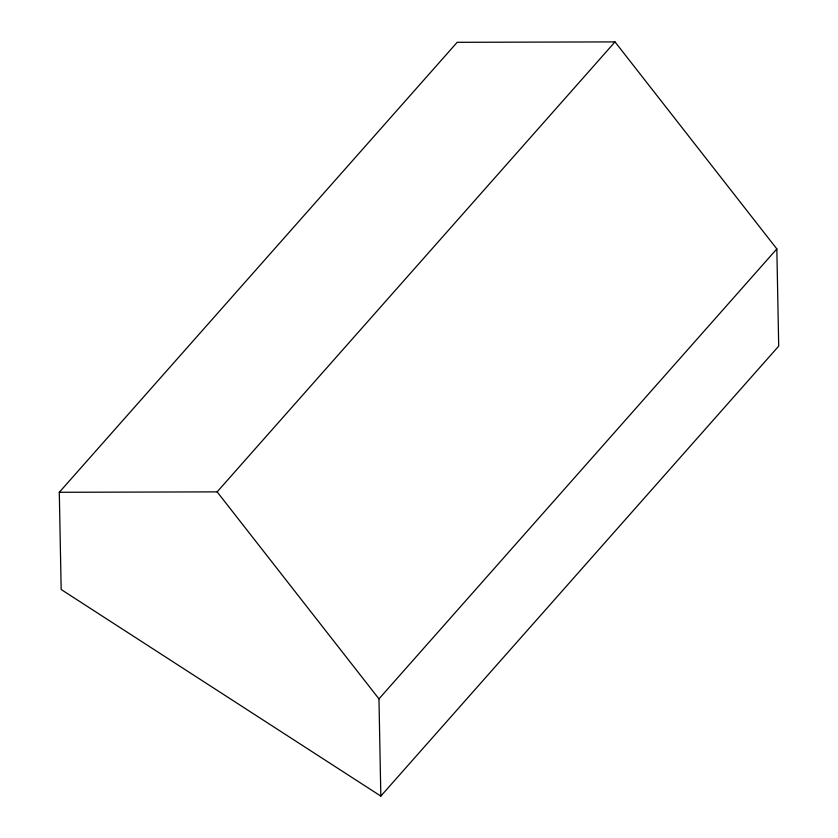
<?xml version="1.0" encoding="UTF-8"?>
<svg xmlns="http://www.w3.org/2000/svg" width="838" height="838" viewBox="0 0 838 838"><rect width="100%" height="100%" fill="white"/><g stroke="black" fill="none" stroke-linecap="round" stroke-linejoin="round"><path stroke-width="1.26" d="M59.299 492.294L457.171 42.319L615.008 41.9L776.836 248.907L778.701 346.125L380.829 796.1L61.164 589.512L59.299 492.294L217.136 491.875L615.008 41.9M380.829 796.1L378.965 698.882L776.836 248.907M217.136 491.875L378.965 698.882"/></g></svg>
